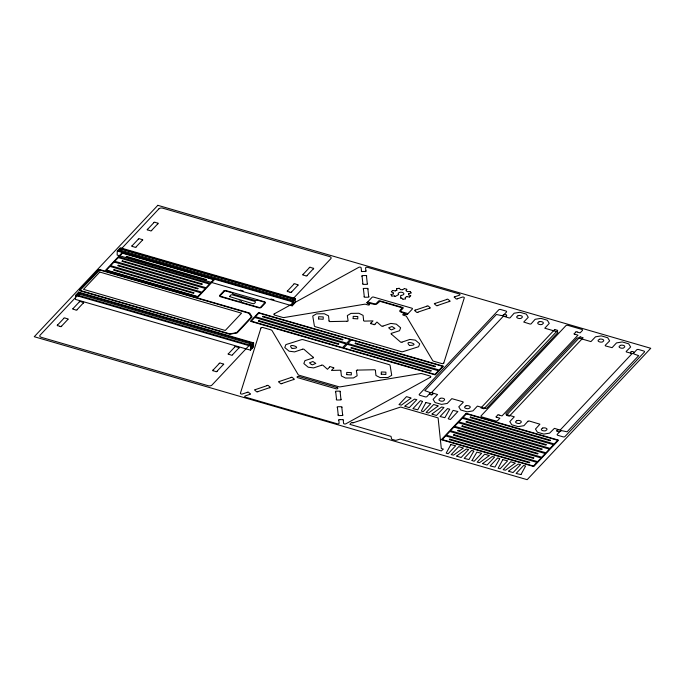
<?xml version="1.0" encoding="UTF-8"?>
<svg xmlns="http://www.w3.org/2000/svg" width="685" height="685" viewBox="0 0 685 685"><rect width="100%" height="100%" fill="white"/><g stroke="black" fill="none" stroke-linecap="round" stroke-linejoin="round"><path stroke-width="1.03" d="M78.176 295.774L78.227 293.754L77.097 294.987L250.821 345.394L251.883 348.211L252.671 347.372L252.774 343.313L79.006 292.915L77.054 294.995M75.573 295.346L75.47 299.405L250.479 350.163L253.518 346.935L253.621 342.877L78.612 292.118L75.573 295.346L250.582 346.105L253.621 342.877M78.535 295.158L78.612 292.118M78.929 295.963L79.006 292.915M117.272 251.018L117.161 255.068L292.17 305.835L295.209 302.599L295.321 298.549L120.312 247.782L117.272 251.018L292.281 301.777L295.321 298.549M250.479 350.163L250.582 346.105M251.883 348.211L251.986 344.153M292.17 305.835L292.281 301.777M292.444 301.143L118.676 250.744L120.637 248.664L294.404 299.062L292.444 301.143L292.341 305.193L293.129 304.363L294.404 299.062L120.637 248.664L119.464 249.905M293.129 304.363L293.231 300.304M408.577 294.73L408.697 293.685M400.46 297.941L400.793 295.398M393.301 293.882L393.473 292.786L391.426 291.836M120.012 251.318L120.646 248.681M260.925 328.072L240.426 393.19A1.353 0.736 1.5 0 0 241.017 393.935A1.353 0.736 1.5 0 0 242.507 393.961L247.122 392.402M443.769 363.033L464.276 297.915A1.353 0.736 1.5 0 0 463.676 297.17A1.353 0.736 1.5 0 0 462.195 297.144L457.58 298.703M429.589 393.49L429.529 393.627A1.772 0.959 1.5 0 0 431.833 394.731L432.072 394.688M633.908 352.809L633.967 352.672A1.772 0.959 1.5 0 0 631.681 351.559L631.433 351.61M363.512 320.511L364.146 321.128L373.008 320.888L371.082 322.943M375.577 370.294L374.823 369.746L357.647 370.097M406.094 290.705L406.821 289.344M425.89 402.6L421.284 411.068L423.236 411.651L430.754 403.662L425.916 402.557M450.807 444.693L446.2 453.162L448.161 453.744L455.671 445.755L450.867 444.625M502.747 459.755L498.141 468.232L500.101 468.814L507.619 460.825L502.841 459.669M520.985 474.525L525.592 466.048L523.631 465.466L516.122 473.463L520.951 474.559M328.946 320.974L329.648 321.59L346.824 321.239M443.812 363.033A1.473 0.796 1.5 0 1 441.662 363.538L433.793 361.26A2.269 1.224 1.5 0 1 432.655 360.524L406.505 316.453A1.807 0.976 1.5 0 0 405.597 315.862L403.388 315.228A1.087 0.591 1.5 0 1 402.9 314.424A1.087 0.591 1.5 0 1 404.364 314.184L407.233 314.458L412.37 309.021A1.13 0.616 1.5 0 0 411.873 308.19L373.556 297.076A1.13 0.616 1.5 0 0 372.041 297.324L366.937 302.77L368.984 303.926A1.087 0.591 1.5 0 1 369.472 304.731A1.087 0.591 1.5 0 1 368.008 304.962L365.799 304.32A1.807 0.976 1.5 0 0 364.403 304.243L284.343 317.506A2.269 1.224 1.5 0 1 282.597 317.403L274.736 315.126A1.473 0.796 1.5 0 1 274.248 313.85M80.265 290.063L99.719 269.993L248.912 313.25L251.301 316.847M367.014 302.667L367.52 303.498M251.241 317.095L236.608 332.653M340.959 370.825L340.265 370.2L331.437 370.439L333.372 368.384M410.906 398.208L401.384 405.118L398.995 404.621L406.513 396.632L410.923 397.985M404.912 406.059L414.451 399.132L416.831 399.629L409.322 407.618L404.921 406.282M438.049 406.077L428.527 412.986L426.138 412.498L433.656 404.501L438.066 405.854M432.055 413.928L441.594 407.01L443.974 407.498L436.456 415.487L432.064 414.151M463.103 448.213L453.607 455.105L451.192 454.626L458.71 446.637L463.12 447.99M456.741 455.953L466.271 449.035L468.66 449.523L461.142 457.512L456.749 456.176M489.081 455.731L479.551 462.649L477.162 462.161L484.68 454.172L489.09 455.516M482.711 463.488L492.241 456.561L494.63 457.058L487.112 465.046L482.719 463.711M515.043 463.274L505.521 470.184L503.132 469.696L510.65 461.699L515.06 463.051M508.681 471.015L518.22 464.096L520.6 464.584L513.082 472.581L508.732 471.28M57.694 324.904L63.748 318.465M73.175 308.447L79.237 302.008M61.65 326.051L67.704 319.612M77.131 309.594L83.185 303.155M287.709 290.74L293.762 284.301M303.19 274.283L309.243 267.844A0.865 0.471 1.5 0 1 310.913 267.57L312.651 268.083A0.865 0.471 1.5 0 1 313.353 268.931M291.656 291.887L297.718 285.448M307.137 275.43L313.199 268.991M391.383 291.742L392.539 290.517M375.037 324.091L376.964 322.036L381.699 326.223L382.975 326.154M431.858 392.231L502.876 316.727M631.638 354.068L560.621 429.572M132.239 245.65L138.302 239.211M147.72 229.192L153.782 222.745M136.195 246.797L142.249 240.358M151.676 230.34L157.73 223.892M213.163 370.003L219.217 363.555M228.644 353.537L234.698 347.098M217.111 371.142L223.173 364.703M232.592 354.684L238.654 348.245M250.821 345.394L252.774 343.313M329.416 367.237L327.49 369.292L322.772 365.114L321.53 365.148M409.57 297.016L410.717 295.792M575.571 332.311L574.552 333.398A0.865 0.471 1.5 0 0 574.912 334.314M302.436 349.162L303.746 349.127L313.045 357.159M402.009 342.2L400.725 342.209L391.435 334.177M98.948 270.164L99.856 270.018M407.344 314.372L405.828 314.612M402.703 289.721L404.287 288.608M503.441 314.972L503.612 314.86A1.772 0.959 1.5 0 1 506.558 315.28L506.626 315.417M560.056 431.327L559.893 431.43A1.772 0.959 1.5 0 1 556.948 431.019L556.871 430.882M274.283 313.867L358.803 267.321A1.353 0.736 1.5 0 1 360.25 267.167A1.353 0.736 1.5 0 1 361.132 267.826L361.466 270.823M430.411 377.238L345.899 423.784A1.353 0.736 1.5 0 1 344.452 423.938A1.353 0.736 1.5 0 1 343.562 423.279L343.236 420.282M405.315 297.367L406.839 296.656M395.228 296.425L398.679 294.601M395.322 290.885L396.812 290.234M415.589 310.057L426.883 306.229M435.36 303.352L446.654 299.525M455.148 296.656L459.404 295.218A1.353 0.736 1.5 0 0 459.267 293.942L367.537 267.338A1.353 0.736 1.5 0 0 365.576 267.998L365.876 270.763M302.368 349.264L294.593 351.902L289.121 351.191L284.772 347.535L285.893 344.598L301.417 339.7A1.807 0.976 1.5 0 1 303.172 339.692L389.106 364.617A1.807 0.976 1.5 0 1 390.099 365.422L391.726 375.294L388.018 377.486L380.132 377.589L375.954 375.5L375.414 370.457M418.03 312.095L429.315 308.276M437.792 305.399L449.086 301.571M383.043 326.051L390.818 323.414L396.29 324.125L400.639 327.781L399.518 330.727L391.126 333.424L391.238 334.134M321.428 365.285L313.661 367.913L308.19 367.211L303.84 363.555L304.962 360.61L313.353 357.912L313.233 357.193M255.599 389.534L266.893 385.706M279.583 381.408L290.868 377.581M402.112 342.063L409.887 339.435L415.358 340.137L419.708 343.793L418.586 346.738L403.063 351.636A1.807 0.976 1.5 0 1 401.307 351.645L315.374 326.719A1.807 0.976 1.5 0 1 314.381 325.914L312.745 316.042L316.461 313.85L324.339 313.747L328.517 315.836L329.065 320.88M249.554 394.449L245.298 395.887A1.353 0.736 1.5 0 0 245.435 397.163L337.157 423.767A1.353 0.736 1.5 0 0 339.126 423.107L338.818 420.342M258.031 391.58L269.325 387.753M282.014 383.454L293.308 379.627M391.058 294.576L393.199 293.976M408.791 293.6L411.043 292.966M236.265 332.816L230.117 333.809M396.624 288.676L399.064 288.282M403.037 299.251L405.477 298.857M631.93 351.533L631.673 351.559A1.772 0.959 1.5 0 0 630.953 353.135L631.133 353.229M431.567 394.765L431.824 394.731A1.772 0.959 1.5 0 0 432.56 393.164L432.363 393.062M407.558 291.63L410.152 291.485M391.957 296.048L394.337 295.92M339.983 419.657L341.935 419.631A0.865 0.471 1.5 0 1 343.322 420.188M400.562 298.001L401.547 298.001M400.656 289.644L402.523 289.755M504.391 316.479L504.648 316.513A1.772 0.959 1.5 0 0 506.558 315.28L506.455 315.143M392.693 290.483L395.134 290.911M407.027 296.639L409.407 297.05M229.629 333.792L80.565 290.56M346.995 321.308L348.117 320.948L347.312 315.579L351.02 313.387L358.906 313.285L363.076 315.374L363.624 320.417M357.476 370.028L356.354 370.388L357.159 375.748L353.451 377.949L345.565 378.051L341.395 375.962L340.847 370.91M373.376 324.356L371.63 323.851A0.865 0.471 1.5 0 1 370.919 322.995M499.134 415.093L502.019 415.923L577.986 335.145L575.1 334.306M497.01 417.353L499.896 418.192L497.575 420.65A1.438 0.779 1.5 0 1 495.666 420.941L481.735 416.9A1.438 0.779 1.5 0 1 481.075 415.863L565.913 325.658A1.438 0.779 1.5 0 1 567.839 325.349L581.77 329.391A1.438 0.779 1.5 0 1 582.413 330.444L580.118 332.884L577.232 332.045M404.458 288.591L406.753 289.258M290.003 292.152L288.257 291.647A0.865 0.471 1.5 0 1 287.546 290.791M240.212 290.072L243.278 290.962M270.875 298.968L273.94 299.859M59.989 326.317L58.242 325.812A0.865 0.471 1.5 0 1 57.54 324.964M408.654 294.833L410.683 295.697M406.145 290.808L407.378 291.587M394.509 295.963L395.082 296.408M399.227 288.317L400.494 289.584M401.718 298.061L402.874 299.217M352.878 422.748L351.499 422.508L349.898 424.366L391.015 436.371L391.546 438.785A1.353 0.736 1.5 0 0 392.291 439.41L395.057 440.215A1.353 0.736 1.5 0 0 396.409 440.198L400.28 439.059L441.251 450.935L443.358 449.103L441.311 448.487L438.1 417.893L400.639 407.027L352.912 422.885M557.042 431.148L556.939 431.019A1.772 0.959 1.5 0 1 558.849 429.795M390.998 294.661L391.811 295.997M410.298 291.545L411.103 292.88M405.237 297.461L405.571 298.78M396.529 288.753L396.88 290.14M366.492 276.278L367.288 283.607M367.879 289.113L368.676 296.442M362.074 276.338L362.879 283.667M363.461 289.173L364.266 296.502M340.128 391.871L340.925 399.201M341.824 407.438L342.628 414.767M335.718 391.931L336.515 399.261M337.414 407.498L338.21 414.827M367.922 303.618A1.096 0.591 1.5 0 0 368.564 303.686L369.009 303.609A1.216 0.659 1.5 0 0 369.463 303.352L374.216 304.294A2.038 1.105 1.5 0 0 376.947 303.849L379.961 301.314L402.129 307.805L399.929 310.51A2.038 1.105 1.5 0 0 400.836 312.009L404.938 313.644A1.216 0.659 1.5 0 0 404.818 313.995L404.955 314.244A1.096 0.591 1.5 0 0 405.426 314.492M430.445 377.247A1.473 0.796 1.5 0 0 429.957 375.979L422.097 373.693A2.269 1.224 1.5 0 0 420.35 373.599L340.291 386.854A1.807 0.976 1.5 0 1 338.895 386.777L299.097 375.234A1.807 0.976 1.5 0 1 298.189 374.644L272.039 330.581A2.269 1.224 1.5 0 0 270.9 329.845L263.04 327.567A1.473 0.796 1.5 0 0 260.882 328.072M338.715 420.248A0.865 0.471 1.5 0 1 339.991 419.648M249.742 394.44A0.865 0.471 1.5 0 0 249.914 393.524L248.826 392.625A0.865 0.471 1.5 0 0 247.208 392.317M255.411 389.517A0.89 0.48 1.5 0 0 254.58 390.005L256.789 391.871A0.89 0.48 1.5 0 0 257.98 391.674M266.945 385.604A0.89 0.48 1.5 0 1 268.135 385.415L270.352 387.273A0.89 0.48 1.5 0 1 269.513 387.77M341.061 399.278A0.89 0.48 1.5 0 1 340.805 399.937L336.849 400.014A0.89 0.48 1.5 0 1 336.395 399.338M340.248 391.794A0.89 0.48 1.5 0 0 339.846 391.135L335.89 391.178A0.89 0.48 1.5 0 0 335.582 391.854M279.394 381.391A0.89 0.48 1.5 0 0 278.555 381.887L280.773 383.746A0.89 0.48 1.5 0 0 281.963 383.549M290.919 377.486A0.89 0.48 1.5 0 1 292.118 377.289L294.327 379.156A0.89 0.48 1.5 0 1 293.497 379.644M342.757 414.845A0.89 0.48 1.5 0 1 342.5 415.512L338.553 415.581A0.89 0.48 1.5 0 1 338.09 414.913M341.943 407.361A0.89 0.48 1.5 0 0 341.541 406.71L337.585 406.744A0.89 0.48 1.5 0 0 337.277 407.421M329.408 367.134A0.865 0.471 1.5 0 1 331.086 366.963L332.824 367.477A0.865 0.471 1.5 0 1 333.526 368.333M375.037 324.193A0.865 0.471 1.5 0 1 373.359 324.356M426.935 306.135A0.89 0.48 1.5 0 1 428.125 305.938L430.343 307.796A0.89 0.48 1.5 0 1 429.504 308.293M415.401 310.04A0.89 0.48 1.5 0 0 414.571 310.528L416.78 312.394A0.89 0.48 1.5 0 0 417.978 312.197M446.706 299.431A0.89 0.48 1.5 0 1 447.896 299.234L450.113 301.092A0.89 0.48 1.5 0 1 449.274 301.588M435.172 303.335A0.89 0.48 1.5 0 0 434.341 303.823L436.55 305.69A0.89 0.48 1.5 0 0 437.741 305.493M367.991 289.036A0.89 0.48 1.5 0 0 367.597 288.385L363.641 288.419A0.89 0.48 1.5 0 0 363.333 289.096M368.813 296.519A0.89 0.48 1.5 0 1 368.556 297.187L364.54 297.239A0.89 0.48 1.5 0 1 364.146 296.588M366.603 276.192A0.89 0.48 1.5 0 0 366.21 275.541L362.194 275.593A0.89 0.48 1.5 0 0 361.945 276.26M367.417 283.684A0.89 0.48 1.5 0 1 367.169 284.343L363.153 284.395A0.89 0.48 1.5 0 1 362.759 283.744M398.601 294.516A2.843 1.541 1.5 0 1 399.954 292.332A2.843 1.541 1.5 0 1 403.799 293.445A2.843 1.541 1.5 0 1 401.341 295.312M429.538 392.445A2.046 1.105 1.5 0 0 428.673 391.991L424.794 390.647L496.419 314.475L500.701 315.408A2.046 1.105 1.5 0 0 503.372 315.04M560.124 431.25A2.046 1.105 1.5 0 1 562.796 430.882L567.086 431.815L638.703 355.643L634.832 354.308A2.046 1.105 1.5 0 1 633.959 353.845M575.563 332.319A0.865 0.471 1.5 0 1 577.121 331.96M499.031 415.007A0.865 0.471 1.5 0 0 497.464 415.358L496.462 416.446A0.865 0.471 1.5 0 0 496.822 417.353M61.659 326.154A0.865 0.471 1.5 0 1 59.98 326.325M63.748 318.362A0.865 0.471 1.5 0 1 65.418 318.2L67.156 318.705A0.865 0.471 1.5 0 1 67.858 319.561M77.14 309.697A0.865 0.471 1.5 0 1 75.461 309.86L73.723 309.355A0.865 0.471 1.5 0 1 73.021 308.498M79.229 301.905A0.865 0.471 1.5 0 1 80.907 301.734L82.637 302.248A0.865 0.471 1.5 0 1 83.347 303.095M228.482 353.588A0.865 0.471 1.5 0 0 229.192 354.453L230.939 354.95A0.865 0.471 1.5 0 0 232.6 354.787M238.808 348.194A0.865 0.471 1.5 0 0 238.097 347.329L236.351 346.833A0.865 0.471 1.5 0 0 234.69 346.995M213.001 370.054A0.865 0.471 1.5 0 0 213.711 370.91L215.458 371.416A0.865 0.471 1.5 0 0 217.119 371.244M223.327 364.651A0.865 0.471 1.5 0 0 222.616 363.786L220.87 363.29A0.865 0.471 1.5 0 0 219.209 363.452M157.892 223.841A0.865 0.471 1.5 0 0 157.182 222.985L155.435 222.479A0.865 0.471 1.5 0 0 153.774 222.651M147.566 229.244A0.865 0.471 1.5 0 0 148.277 230.109L150.024 230.605A0.865 0.471 1.5 0 0 151.685 230.434M142.411 240.298A0.865 0.471 1.5 0 0 141.701 239.442L139.954 238.945A0.865 0.471 1.5 0 0 138.293 239.108M132.085 245.701A0.865 0.471 1.5 0 0 132.796 246.566L134.543 247.062A0.865 0.471 1.5 0 0 136.204 246.9M293.754 284.198A0.865 0.471 1.5 0 1 295.432 284.027L297.162 284.54A0.865 0.471 1.5 0 1 297.872 285.397M291.664 291.99A0.865 0.471 1.5 0 1 289.986 292.161M307.145 275.533A0.865 0.471 1.5 0 1 305.467 275.695L303.738 275.19A0.865 0.471 1.5 0 1 303.035 274.334M367.211 302.453A1.13 0.616 1.5 0 1 368.735 302.213L374.575 303.9A1.13 0.616 1.5 0 0 376.091 303.66L378.582 301.015A0.908 0.488 1.5 0 1 379.798 300.818L402.78 307.479A0.908 0.488 1.5 0 1 403.182 308.147L400.691 310.793A1.13 0.616 1.5 0 0 401.196 311.624L407.044 313.319A1.13 0.616 1.5 0 1 407.549 314.15M457.494 298.797A0.873 0.471 1.5 0 1 455.85 298.48L454.789 297.573A0.873 0.471 1.5 0 1 454.96 296.656M365.987 270.849A0.873 0.471 1.5 0 1 364.711 271.457L362.767 271.474A0.873 0.471 1.5 0 1 361.38 270.917M422.525 401.427L420.436 400.665L412.918 408.662L417.713 409.801L422.517 401.496M448.29 418.74L450.379 419.528L457.897 411.531L453.102 410.392L448.298 418.698M449.668 409.305L444.856 417.67L440.061 416.531L447.579 408.543L449.668 409.305M472.033 460.5L474.131 461.279L481.649 453.29L476.837 452.16L472.042 460.474M473.789 451.167L468.96 459.541L464.173 458.393L471.691 450.405L473.789 451.167M499.759 458.693L497.661 457.931L490.143 465.928L494.947 467.067L499.742 458.762M346.687 374.635L351.302 374.943L351.328 372.614L346.73 372.417L346.687 374.601M381.254 374.181L385.869 374.481L385.895 372.152L381.297 371.964L381.254 374.138M430.206 392.95L427.038 396.512A1.438 0.779 1.5 0 1 425.111 396.82L419.974 395.331A1.438 0.779 1.5 0 1 419.331 394.277L498.757 309.834A1.438 0.779 1.5 0 1 500.684 309.517L505.821 311.007A1.438 0.779 1.5 0 1 506.455 312.069L502.739 315.956L509.246 318.003L510.085 317.789L514.135 313.208L519.915 312.274L526.337 314.132L528.255 317.301L523.734 322.044L530.173 324.082L531.081 323.877L535.131 319.296L540.91 318.362L547.332 320.22L549.259 323.388L544.78 328.218L557.102 331.763A1.353 0.736 1.5 0 1 557.71 332.756L486.898 408.046A1.353 0.736 1.5 0 1 485.083 408.337L477.402 406.111L472.907 410.906L467.119 411.839L460.705 409.972L458.779 406.804L463.24 402.335L463.069 401.838L451.809 398.653L447.228 403.456L441.448 404.39L435.026 402.523L433.1 399.355L437.578 394.534L431.259 392.591L430.206 392.907M465.971 405.845C462.204 407.566 466.75 409.253 468.865 408.585C472.804 406.47 467.692 404.972 465.98 405.828M518.091 315.682C514.324 317.352 518.708 319.082 520.977 318.422C524.967 316.17 519.727 314.929 518.1 315.639M527.895 421.284L523.922 425.702L518.143 426.635L511.721 424.777L509.803 421.6L514.307 416.814L506.635 414.588A1.353 0.736 1.5 0 1 506.027 413.594L576.838 338.304A1.353 0.736 1.5 0 1 578.662 338.013L590.932 341.609L595.513 336.806L601.293 335.873L607.715 337.739L609.633 340.907L605.18 345.368L605.403 345.899L612.082 347.672L616.509 342.902L622.288 341.961L628.71 343.827L630.637 346.995L626.176 351.465L626.338 351.962L633.077 353.76L636.699 349.847A1.438 0.779 1.5 0 1 638.625 349.53L643.763 351.02A1.438 0.779 1.5 0 1 644.405 352.081L564.979 436.525A1.438 0.779 1.5 0 1 563.053 436.833L557.915 435.343A1.438 0.779 1.5 0 1 557.282 434.29L560.998 430.394L554.413 428.348L549.601 433.151L543.822 434.084L537.4 432.218L535.482 429.05L539.917 424.186L528.957 420.933L527.895 421.266M542.717 428.056C538.907 429.735 543.436 431.507 545.611 430.771C549.61 428.596 544.412 427.277 542.726 428.014M599.469 339.281C595.625 341.027 600.283 342.671 602.355 342.02C606.413 339.923 600.985 338.399 599.478 339.238M318.576 318.953L323.192 319.27L323.234 316.941L318.636 316.735L318.585 318.919M353.152 318.568L357.767 318.876L357.793 316.513L353.212 316.35L353.16 318.525M440.335 398.353C436.473 400.108 441.251 401.804 443.229 401.076C447.219 398.978 441.928 397.463 440.335 398.336M516.995 420.641C513.211 422.405 517.654 423.904 519.838 423.433C523.939 421.284 518.716 419.734 516.995 420.624M539.104 321.77C535.242 323.448 539.917 325.255 542.006 324.476C545.979 322.292 540.696 321 539.112 321.727M620.482 345.377C616.603 347.149 621.389 348.768 623.367 348.117C627.391 345.925 622.117 344.529 620.482 345.351M292.127 348.442C305.125 348.194 285.08 342.02 292.135 348.4M311.307 364.42L312.386 364.84L315.811 363.41L312.891 361.509L309.483 362.819L311.315 364.394M390.459 329.434L391.537 329.853L394.954 328.389L392.06 326.531L388.66 327.79L390.467 329.408M409.527 345.445C422.491 345.283 402.575 338.964 409.527 345.445M229.466 296.571L252.911 303.695C254.015 304.123 256.447 302.102 255.025 301.451L231.975 294.773L230.991 294.901L229.466 296.571M98.34 269.993L79.648 289.883A1.379 0.745 1.5 0 0 80.265 290.885L229.295 334.109A1.353 0.736 1.5 0 0 230.331 334.169L237.215 332.824L251.849 317.266A1.353 0.736 1.5 0 0 251.926 316.71L249.897 313.362A1.361 0.736 1.5 0 0 249.212 312.925L100.164 269.693A1.361 0.736 1.5 0 0 98.34 269.993M158.954 208.797L120.226 250.051L292.024 299.876L330.855 258.665A2.868 1.558 1.5 0 0 329.562 256.567L162.79 208.189A2.868 1.558 1.5 0 0 158.954 208.797M99.753 272.048L83.501 289.361L225.271 330.47L241.548 313.173L99.753 272.048M254.76 317.48L251.318 321.145L342.551 347.603L345.993 343.938L254.76 317.48M258.913 313.062L255.471 316.727L346.704 343.185L350.146 339.52L258.913 313.062M258.939 320.683L258.433 321.222L338.373 344.401L338.887 343.861L258.939 320.683M263.091 316.264L262.586 316.804L342.526 339.983L343.031 339.452L263.091 316.264M250.667 343.844L211.939 385.09A2.868 1.558 1.5 0 1 208.103 385.698L41.331 337.328A2.868 1.558 1.5 0 1 40.038 335.23L78.869 294.019L250.667 343.844M157.833 205.32L34.25 336.712L527.167 479.68L650.75 348.288L157.833 205.32M122.101 252.688L105.593 270.241L198.042 297.059L214.551 279.506L122.101 252.688M109.951 266.439L106.5 270.095L197.734 296.562L201.184 292.897L109.951 266.439M114.104 262.021L110.653 265.677L201.887 292.144L205.337 288.479L114.104 262.021M118.257 257.603L114.806 261.268L206.039 287.726L209.49 284.07L118.257 257.603M122.409 253.185L118.967 256.849L210.201 283.316L213.643 279.651L122.409 253.185M114.121 269.633L113.616 270.173L193.555 293.36L194.06 292.82L114.121 269.633M118.274 265.215L117.769 265.754L197.708 288.942L198.222 288.402L118.274 265.215M122.427 260.805L121.921 261.345L201.861 284.532L202.375 283.992L122.427 260.805M126.579 256.387L126.074 256.926L206.014 280.114L206.527 279.574L126.579 256.387M223.747 291.048L219.679 295.372A1.807 0.976 1.5 0 0 220.484 296.699L258.793 307.813A1.807 0.976 1.5 0 0 261.225 307.419L265.292 303.095A1.807 0.976 1.5 0 0 264.487 301.768L226.178 290.654A1.807 0.976 1.5 0 0 223.747 291.048M224.406 291.236L220.339 295.56A1.07 0.582 1.5 0 0 220.818 296.357L238.508 301.486A1.644 0.89 1.5 0 1 240.683 301.152A1.644 0.89 1.5 0 1 241.437 302.333L259.127 307.462A1.07 0.582 1.5 0 0 260.565 307.231L264.633 302.907A1.07 0.582 1.5 0 0 264.153 302.119L257.14 300.081A1.644 0.89 1.5 0 1 254.966 300.407L233.534 294.199A1.644 0.89 1.5 0 1 232.78 293.017L225.844 291.005A1.07 0.582 1.5 0 0 224.406 291.236M258.562 312.617L250.41 321.282L435.3 374.918L443.503 366.192L258.562 312.617M347.209 344.29L343.767 347.954L435.001 374.412L438.443 370.756L347.209 344.29M351.362 339.871L347.92 343.536L439.153 370.003L442.596 366.338L351.362 339.871M351.388 347.492L350.874 348.031L430.822 371.219L431.327 370.679L351.388 347.492M355.541 343.074L355.027 343.613L434.975 366.8L435.48 366.261L355.541 343.074M466.134 413.329L441.311 439.719L533.761 466.536L558.583 440.147L466.134 413.329M445.67 435.908L442.227 439.573L533.461 466.031L536.903 462.375L445.67 435.908M449.822 431.499L446.38 435.155L537.614 461.621L541.056 457.957L449.822 431.499M453.975 427.08L450.533 430.737L541.766 457.203L545.209 453.538L453.975 427.08M458.128 422.662L454.686 426.327L545.919 452.785L549.361 449.129L458.128 422.662M462.281 418.244L458.839 421.909L550.072 448.375L553.514 444.711L462.281 418.244M466.434 413.834L462.991 417.49L554.225 443.957L557.667 440.292L466.434 413.834M449.848 439.111L449.334 439.65L529.282 462.837L529.788 462.298L449.848 439.111M454.001 434.692L453.487 435.232L533.435 458.419L533.94 457.88L454.001 434.692M458.154 430.274L457.64 430.814L537.588 454.001L538.093 453.461L458.154 430.274M462.306 425.864L461.801 426.404L541.741 449.591L542.246 449.052L462.306 425.864M466.459 421.446L465.954 421.986L545.894 445.173L546.399 444.633L466.459 421.446M470.612 417.028L470.107 417.567L550.046 440.755L550.552 440.215L470.612 417.028M554.713 329.511L480.947 407.935L483.944 408.808L557.71 330.384L554.713 329.511M580.126 336.883L506.361 415.307L509.357 416.18L583.123 337.748L580.126 336.883M337.174 387.599L298.865 376.493A1.242 0.676 1.5 0 0 297.196 376.759A1.242 0.676 1.5 0 0 297.752 377.675L336.061 388.789A1.242 0.676 1.5 0 0 337.731 388.515A1.242 0.676 1.5 0 0 337.174 387.599"/></g></svg>
